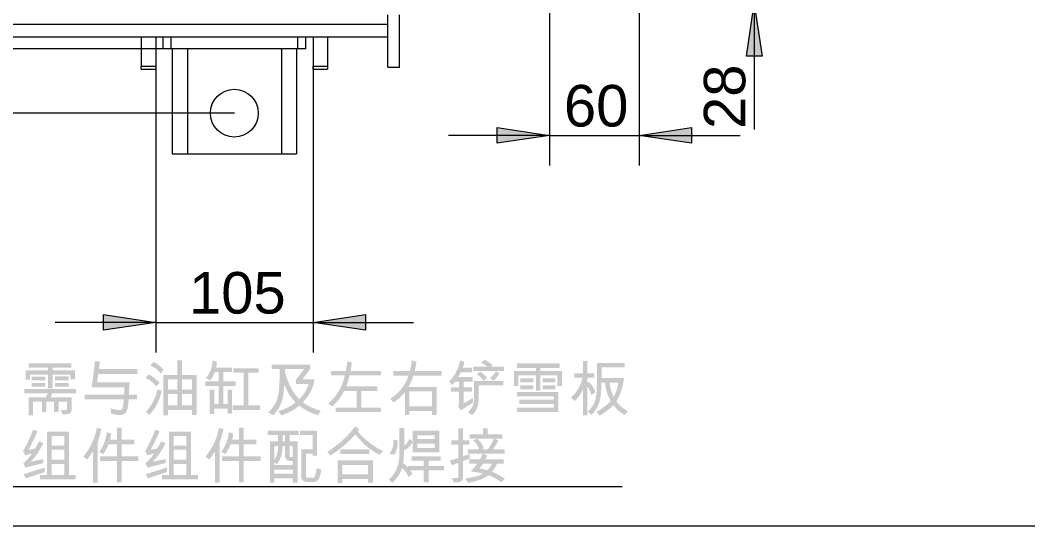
# Model space of a CAD drawing. Header units: millimetres. Extents: x 3 to 591, y 5 to 206.
# Drawn here: x 106.4 to 173.7, y 5.2 to 39 of the extents above; entities that cross this region are included whole.
import ezdxf

# ---------------------------------------------------------------- set-up
doc = ezdxf.new("R2010")
doc.units = ezdxf.units.MM

msp = doc.modelspace()

# ---------------------------------------------------------------- hatches: boundary and pattern name
h = msp.add_hatch(color=7)
h.paths.add_polyline_path([(136.313333, 142.592778), (135.784167, 146.120556), (136.877778, 146.120556)])
h.paths.add_polyline_path([(136.313333, 141.499167), (136.877778, 138.006667), (135.784167, 138.006667)])
h.paths.add_polyline_path([(155.433889, 42.827222), (154.904722, 46.355), (155.963056, 46.355)])
h.paths.add_polyline_path([(155.433889, 40.075556), (155.963056, 36.583056), (154.904722, 36.583056)])
h = msp.add_hatch(color=7)
h.paths.add_polyline_path([(141.746111, 31.291389), (138.253611, 30.762222), (138.253611, 31.820556)])
h.paths.add_polyline_path([(147.743333, 31.291389), (151.235833, 31.820556), (151.235833, 30.762222)])
h = msp.add_hatch(color=7)
h.paths.add_polyline_path([(115.464167, 18.803056), (111.971667, 18.273889), (111.971667, 19.332222)])
h.paths.add_polyline_path([(125.976944, 18.803056), (129.469444, 19.332222), (129.469444, 18.273889)])
h = msp.add_hatch(color=7)
h.dxf.hatch_style = 2
h.paths.add_polyline_path([(114.216453, 15.360921), (111.615819, 15.360921), (111.530381, 14.79813), (113.708232, 14.79813), (113.662482, 13.978473), (114.194956, 13.978473), (114.194956, 13.661524), (113.643189, 13.661524), (113.615482, 13.336695), (113.574494, 13.081577), (113.520173, 12.896222), (113.452469, 12.780682), (113.373206, 12.710101), (113.284279, 12.659621), (113.185741, 12.629296), (113.077642, 12.619176), (112.968303, 12.624757), (112.832971, 12.6415), (112.671698, 12.669405), (112.484535, 12.708473), (112.43272, 13.068968), (112.641407, 13.014389), (112.81113, 12.975468), (112.941992, 12.952153), (113.034096, 12.944393), (113.126218, 12.959827), (113.197256, 13.00668), (113.225376, 13.050088), (113.249415, 13.118301), (113.269422, 13.211319), (113.28545, 13.329141), (113.297749, 13.447584), (113.306534, 13.542461), (113.311805, 13.613775), (113.313562, 13.661524), (110.71348, 13.661524), (110.71348, 13.978473), (113.337265, 13.978473), (113.352492, 14.212877), (113.363172, 14.469606), (111.169335, 14.469606), (111.406909, 16.226329), (111.724409, 16.184988), (111.655507, 15.685586), (114.216453, 15.685586)])
h = msp.add_hatch(color=7)
h.paths.add_polyline_path([(118.183564, 12.615317), (117.876537, 12.615317), (117.876537, 12.964237), (116.26313, 12.964237), (116.26313, 12.599332), (115.953898, 12.599332), (115.953898, 15.301389), (116.904193, 15.301389), (116.904193, 16.270426), (117.213976, 16.270426), (117.213976, 15.301389), (118.183564, 15.301389)])
h.paths.add_polyline_path([(117.876537, 14.314714), (117.876537, 15.004284), (117.213976, 15.004284), (117.213976, 14.314714)])
h.paths.add_polyline_path([(116.904193, 14.314714), (116.904193, 15.004284), (116.26313, 15.004284), (116.26313, 14.314714)])
h.paths.add_polyline_path([(117.876537, 13.261342), (117.876537, 14.017609), (117.213976, 14.017609), (117.213976, 13.261342)])
h.paths.add_polyline_path([(116.904193, 13.261342), (116.904193, 14.017609), (116.26313, 14.017609), (116.26313, 13.261342)])
h.paths.add_polyline_path([(115.989727, 15.634323), (115.787431, 15.390686), (115.627966, 15.573423), (115.459664, 15.721484), (115.282578, 15.834923), (115.096758, 15.91379), (115.299605, 16.153017), (115.480068, 16.065692), (115.655208, 15.950101), (115.825077, 15.806294)])
h.paths.add_polyline_path([(115.709709, 14.764506), (115.481506, 14.534649), (115.323592, 14.71748), (115.153326, 14.871579), (114.970762, 14.996946), (114.775951, 15.093581), (114.983759, 15.33336), (115.159355, 15.238275), (115.338879, 15.111771), (115.522331, 14.953848)])
h.paths.add_polyline_path([(115.860742, 14.2177), (115.710579, 13.739573), (115.522227, 13.313845), (115.295738, 12.940414), (115.031163, 12.619176), (114.791936, 12.821472), (115.057863, 13.146215), (115.279348, 13.508631), (115.456392, 13.90877), (115.588993, 14.346685)])
h = msp.add_hatch(color=7)
h.paths.add_polyline_path([(120.788621, 14.562761), (119.959042, 14.562761), (119.959042, 13.346229), (120.24843, 13.346229), (120.24843, 14.319124), (120.556008, 14.319124), (120.556008, 12.708473), (120.24843, 12.708473), (120.24843, 13.041407), (119.358218, 13.041407), (119.358218, 12.696346), (119.048435, 12.696346), (119.052293, 14.319124), (119.362076, 14.319124), (119.362076, 13.346229), (119.649811, 13.346229), (119.649811, 14.562761), (118.772276, 14.562761), (118.772276, 14.857661), (119.649811, 14.857661), (119.649811, 15.491559), (119.403417, 15.491559), (119.267543, 15.187701), (119.082059, 14.930973), (118.79708, 15.09744), (118.979205, 15.310329), (119.117199, 15.576859), (119.211164, 15.896926), (119.261204, 16.270426), (119.53626, 16.172861), (119.526528, 16.044591), (119.515452, 15.937561), (119.502929, 15.851718), (119.488856, 15.78701), (120.556008, 15.78701), (120.556008, 15.491559), (119.959042, 15.491559), (119.959042, 14.857661), (120.788621, 14.857661)])
h.paths.add_polyline_path([(122.416911, 12.959827), (120.594042, 12.959827), (120.594042, 13.255278), (121.319993, 13.255278), (121.319993, 15.441949), (120.645305, 15.441949), (120.645305, 15.739054), (122.335883, 15.739054), (122.335883, 15.441949), (121.641351, 15.441949), (121.641351, 13.255278), (122.416911, 13.255278)])
h = msp.add_hatch(color=7)
h.dxf.hatch_style = 2
h.paths.add_polyline_path([(130.50878, 12.821472), (127.475442, 12.821472), (127.475442, 13.118577), (128.871671, 13.118577), (128.871671, 14.233685), (128.046501, 14.233685), (127.881447, 13.945762), (127.693861, 13.674064), (127.483745, 13.418696), (127.251098, 13.179762), (126.97549, 13.382058), (127.186278, 13.57954), (127.376293, 13.787933), (127.545533, 14.007243), (127.693999, 14.237475), (127.821692, 14.478637), (127.92861, 14.730735), (128.014755, 14.993776), (128.080126, 15.267765), (127.157942, 15.267765), (127.157942, 15.56487), (128.15013, 15.56487), (128.191454, 15.80216), (128.222753, 15.987308), (128.243923, 16.120263), (128.254861, 16.200973), (128.554722, 16.119393), (128.524129, 15.878719), (128.468732, 15.56487), (130.50878, 15.56487), (130.50878, 15.267765), (128.399279, 15.267765), (128.338189, 15.025411), (128.282215, 14.821763), (128.231305, 14.656872), (128.185408, 14.53079), (130.248606, 14.53079), (130.248606, 14.233685), (129.180902, 14.233685), (129.180902, 13.118577), (130.50878, 13.118577)])
h = msp.add_hatch(color=7)
h.paths.add_polyline_path([(134.554715, 15.25178), (132.670661, 15.25178), (132.523555, 14.858212), (132.337175, 14.501025), (134.210205, 14.501025), (134.210205, 12.627444), (133.900422, 12.627444), (133.900422, 12.894784), (132.40277, 12.894784), (132.40277, 12.627444), (132.092987, 12.627444), (132.092987, 14.144389), (131.936184, 13.958887), (131.760053, 13.782791), (131.564492, 13.616204), (131.349398, 13.459228), (131.109619, 13.68688), (131.332991, 13.848602), (131.536372, 14.019995), (131.719766, 14.201064), (131.883181, 14.391815), (132.026623, 14.592256), (132.150098, 14.802393), (132.253614, 15.022232), (132.337175, 15.25178), (131.325144, 15.25178), (131.325144, 15.548885), (132.426472, 15.548885), (132.462112, 15.688506), (132.496201, 15.855981), (132.528637, 16.051258), (132.559315, 16.274284), (132.876815, 16.184988), (132.835784, 15.95731), (132.801988, 15.775366), (132.775426, 15.639207), (132.756099, 15.548885), (134.554715, 15.548885)])
h.paths.add_polyline_path([(133.900422, 13.191889), (133.900422, 14.206125), (132.40277, 14.206125), (132.40277, 13.191889)])
h = msp.add_hatch(color=7)
h.paths.add_polyline_path([(138.71916, 15.56487), (136.659269, 15.56487), (136.659269, 15.840478), (137.617832, 15.840478), (137.55303, 15.896693), (137.46363, 15.958645), (137.349631, 16.026281), (137.211035, 16.099549), (137.407268, 16.315626), (137.723872, 16.135654), (137.967303, 15.949067), (137.865879, 15.844336), (138.71916, 15.844336)])
h.paths.add_polyline_path([(136.637771, 13.439384), (135.826382, 12.932266), (135.656057, 13.191889), (135.691541, 13.288627), (135.703461, 13.393633), (135.703461, 14.168642), (135.184217, 14.168642), (135.184217, 14.465747), (135.703461, 14.465747), (135.703461, 14.853803), (135.48518, 14.857661), (135.455742, 14.821591), (135.407183, 14.771258), (135.339608, 14.706663), (135.253119, 14.627804), (135.046964, 14.853803), (135.28738, 15.116414), (135.492759, 15.438711), (135.663206, 15.820643), (135.798822, 16.262158), (136.078288, 16.157427), (136.020893, 15.942728), (135.959777, 15.771025), (136.585957, 15.771025), (136.585957, 15.475573), (135.830241, 15.475573), (135.758721, 15.322129), (135.659915, 15.150908), (136.625645, 15.150908), (136.625645, 14.853803), (136.013244, 14.853803), (136.013244, 14.465747), (136.585957, 14.465747), (136.585957, 14.168642), (136.013244, 14.168642), (136.013244, 13.401902), (136.637771, 13.742553)])
h.paths.add_polyline_path([(138.423158, 15.406672), (138.232919, 15.127963), (138.012502, 14.914988), (137.780441, 15.077596), (137.997895, 15.281132), (138.178969, 15.535105)])
h.paths.add_polyline_path([(137.59413, 15.117284), (137.357659, 14.907271), (137.150815, 15.149254), (136.903457, 15.353204), (137.114021, 15.519119), (137.370612, 15.346313)])
h.paths.add_polyline_path([(138.673409, 14.606307), (137.024724, 14.606307), (137.024724, 13.669241), (136.997551, 13.364772), (136.916066, 13.085573), (136.780321, 12.831695), (136.590367, 12.603191), (136.314759, 12.809345), (136.491691, 13.003433), (136.618134, 13.209459), (136.694038, 13.427369), (136.719351, 13.657114), (136.719351, 14.891285), (138.673409, 14.891285)])
h = msp.add_hatch(color=7)
h.paths.add_polyline_path([(144.824449, 14.128955), (144.55711, 13.954219), (144.497062, 14.138601), (144.432673, 14.289909), (144.363943, 14.408145), (144.290873, 14.493308), (144.290873, 12.587757), (143.983295, 12.587757), (143.983295, 14.326841), (143.896177, 14.142347), (143.777898, 13.951808), (143.62851, 13.75517), (143.448065, 13.552383), (143.189545, 13.776177), (143.472938, 14.077545), (143.696387, 14.399532), (143.859891, 14.742087), (143.963451, 15.105157), (143.406172, 15.105157), (143.406172, 15.402262), (143.983295, 15.402262), (143.983295, 16.218612), (144.290873, 16.218612), (144.290873, 15.402262), (144.751138, 15.402262), (144.751138, 15.105157), (144.290873, 15.105157), (144.290873, 14.782696), (144.371902, 14.837817), (144.5378, 14.667914), (144.668455, 14.493101), (144.763971, 14.313431)])
h.paths.add_polyline_path([(146.98852, 12.878798), (146.770239, 12.611459), (146.548763, 12.762457), (146.352349, 12.924411), (146.18105, 13.097321), (146.034918, 13.281185), (145.862009, 13.114064), (145.649205, 12.941775), (145.396507, 12.764318), (145.103915, 12.581693), (144.893902, 12.839111), (145.176271, 13.002202), (145.428099, 13.174801), (145.649438, 13.356909), (145.840339, 13.548525), (145.698952, 13.836983), (145.587331, 14.140117), (145.505476, 14.457927), (145.453386, 14.790413), (145.226836, 14.790413), (145.219085, 14.408515), (145.195831, 14.069768), (145.157073, 13.774118), (145.102813, 13.521515), (145.022491, 13.291538), (144.905478, 13.064558), (144.751672, 12.840472), (144.560968, 12.619176), (144.308512, 12.851238), (144.437186, 12.971661), (144.553665, 13.111411), (144.657948, 13.270592), (144.750035, 13.449306), (144.825276, 13.669353), (144.87902, 13.953324), (144.911266, 14.30127), (144.922014, 14.713243), (144.922014, 16.095691), (146.786224, 16.095691), (146.786224, 15.796932), (145.231246, 15.796932), (145.231246, 15.093581), (146.732757, 15.093581), (146.664544, 14.656907), (146.555816, 14.250566), (146.406575, 13.874508), (146.216819, 13.528681), (146.399642, 13.317841), (146.589234, 13.139248), (146.785544, 12.9929)])
h.paths.add_polyline_path([(146.367852, 14.790413), (145.763169, 14.790413), (145.808963, 14.517553), (145.869485, 14.266138), (145.944786, 14.036118), (146.034918, 13.82744), (146.149958, 14.058442), (146.24376, 14.295904), (146.316374, 14.539877)])
h = msp.add_hatch(color=7)
h.paths.add_polyline_path([(110.052558, 15.000426), (109.755453, 15.000426), (109.755453, 15.321233), (108.56097, 15.321233), (108.56097, 14.400152), (108.251187, 14.400152), (108.251187, 15.321233), (107.061113, 15.321233), (107.061113, 14.976724), (106.773379, 14.976724), (106.773379, 15.596841), (108.251187, 15.596841), (108.251187, 15.774883), (106.971816, 15.774883), (106.971816, 16.071988), (109.824355, 16.071988), (109.824355, 15.774883), (108.56097, 15.774883), (108.56097, 15.596841), (110.052558, 15.596841)])
h.paths.add_polyline_path([(109.633635, 14.9431), (108.731295, 14.9431), (108.731295, 15.194454), (109.633635, 15.194454)])
h.paths.add_polyline_path([(108.068735, 14.927114), (107.16419, 14.927114), (107.16419, 15.17461), (108.068735, 15.17461)])
h.paths.add_polyline_path([(109.633635, 14.509293), (108.731295, 14.509293), (108.731295, 14.756789), (109.633635, 14.756789)])
h.paths.add_polyline_path([(108.068735, 14.509293), (107.16419, 14.509293), (107.16419, 14.756789), (108.068735, 14.756789)])
h.paths.add_polyline_path([(110.137997, 14.075487), (108.541126, 14.075487), (108.48945, 13.919148), (108.443561, 13.803738), (109.836482, 13.803738), (109.836482, 12.948251), (109.81365, 12.829999), (109.745187, 12.744715), (109.631146, 12.692298), (109.471578, 12.672644), (109.222979, 12.668785), (109.122107, 12.964237), (109.382281, 12.95211), (109.445309, 12.955719), (109.490457, 12.973125), (109.517621, 13.004277), (109.526699, 13.049124), (109.526699, 13.516554), (108.975484, 13.516554), (108.975484, 12.813204), (108.666252, 12.813204), (108.666252, 13.516554), (108.138739, 13.516554), (108.138739, 12.813204), (107.851005, 12.813204), (107.851005, 13.516554), (107.261204, 13.516554), (107.261204, 12.595474), (106.971816, 12.595474), (106.971816, 13.803738), (108.113934, 13.803738), (108.171398, 13.908193), (108.239611, 14.075487), (106.680223, 14.075487), (106.680223, 14.350543), (110.137997, 14.350543)])
h = msp.add_hatch(color=7)
h.paths.add_polyline_path([(126.483792, 12.902501), (126.293071, 12.611459), (125.954711, 12.724871), (125.632578, 12.868463), (125.326774, 13.04244), (125.037403, 13.24701), (124.777996, 13.043913), (124.491769, 12.870323), (124.178773, 12.726189), (123.839061, 12.611459), (123.638419, 12.882657), (123.972765, 12.990652), (124.277966, 13.12278), (124.554022, 13.278989), (124.800932, 13.459228), (124.576656, 13.699213), (124.375945, 13.9793), (124.198798, 14.299487), (124.045215, 14.659775), (124.021238, 14.302897), (123.97907, 13.981367), (123.918712, 13.695183), (123.840163, 13.444345), (123.740962, 13.216659), (123.618713, 12.999928), (123.473519, 12.794152), (123.305485, 12.599332), (122.978063, 12.789501), (123.245023, 13.07684), (123.447285, 13.388259), (123.584847, 13.723863), (123.657711, 14.083755), (123.692842, 14.446541), (123.718, 14.790826), (123.733133, 15.116715), (123.738189, 15.42431), (123.73433, 15.681728), (123.188076, 15.681728), (123.188076, 15.99096), (125.777134, 15.99096), (125.777134, 15.72362), (125.535702, 15.379249), (125.247967, 14.992709), (126.053293, 14.992709), (125.979611, 14.600278), (125.826399, 14.215909), (125.593708, 13.839601), (125.281591, 13.471355), (125.542454, 13.293174), (125.829775, 13.138972), (126.143554, 13.008747)])
h.paths.add_polyline_path([(125.68012, 14.697257), (124.813058, 14.697257), (124.813058, 14.964597), (124.97223, 15.169124), (125.114918, 15.356855), (125.241172, 15.527741), (125.351044, 15.681728), (124.079391, 15.681728), (124.079391, 15.495417), (124.170317, 15.196079), (124.269879, 14.917347), (124.378084, 14.659209), (124.494938, 14.42165), (124.620448, 14.204658), (124.754621, 14.008221), (124.897462, 13.832325), (125.048978, 13.676958), (125.265494, 13.921801), (125.442891, 14.173465), (125.581117, 14.431951)])
h = msp.add_hatch(color=7)
h.paths.add_polyline_path([(142.594769, 14.546776), (142.284986, 14.546776), (142.284986, 15.271624), (141.15279, 15.271624), (141.15279, 14.253529), (140.843558, 14.253529), (140.843558, 15.271624), (139.684904, 15.271624), (139.684904, 14.546776), (139.377326, 14.546776), (139.377326, 15.553295), (140.843558, 15.553295), (140.843558, 15.763308), (139.580173, 15.763308), (139.580173, 16.060413), (142.424444, 16.060413), (142.424444, 15.763308), (141.15279, 15.763308), (141.15279, 15.553295), (142.594769, 15.553295)])
h.paths.add_polyline_path([(142.154348, 14.810257), (141.29776, 14.810257), (141.29776, 15.073738), (142.154348, 15.073738)])
h.paths.add_polyline_path([(140.680398, 14.810257), (139.811683, 14.810257), (139.811683, 15.073738), (140.680398, 15.073738)])
h.paths.add_polyline_path([(142.154348, 14.330699), (141.29776, 14.330699), (141.29776, 14.598039), (142.154348, 14.598039)])
h.paths.add_polyline_path([(140.680398, 14.330699), (139.811683, 14.330699), (139.811683, 14.598039), (140.680398, 14.598039)])
h.paths.add_polyline_path([(142.339005, 12.817613), (139.595607, 12.817613), (139.595607, 13.114718), (142.029773, 13.114718), (142.029773, 13.354497), (139.746089, 13.354497), (139.746089, 13.649397), (142.029773, 13.649397), (142.029773, 13.857205), (139.595607, 13.857205), (139.595607, 14.152657), (142.339005, 14.152657)])
h = msp.add_hatch(color=7)
h.paths.add_polyline_path([(107.951877, 9.404813), (107.703082, 9.346237), (107.48256, 9.293708), (107.290319, 9.247225), (107.126363, 9.206789), (106.990701, 9.172398), (106.883338, 9.144053), (106.80428, 9.121755), (106.753535, 9.105503), (106.606912, 9.376701), (106.793343, 9.569032), (106.952386, 9.744155), (107.083937, 9.902017), (107.187893, 10.042569), (107.166946, 10.04573), (107.133874, 10.036161), (107.080957, 10.021528), (107.008196, 10.001779), (106.859851, 9.959749), (106.745818, 9.923506), (106.590926, 10.204626), (106.749487, 10.482352), (106.916006, 10.816199), (107.090586, 11.20627), (107.273331, 11.652669), (107.548939, 11.525889), (107.375099, 11.136352), (107.219036, 10.801179), (107.08075, 10.520369), (106.960241, 10.293923), (107.386881, 10.38322), (107.445999, 10.473447), (107.510905, 10.583724), (107.581598, 10.714052), (107.658079, 10.864431), (107.948018, 10.735997), (107.741847, 10.348829), (107.530197, 10.014112), (107.313174, 9.731795), (107.090879, 9.501826), (107.951877, 9.679869)])
h.paths.add_polyline_path([(110.116499, 8.321123), (107.723674, 8.321123), (107.723674, 8.618228), (108.187797, 8.618228), (108.187797, 11.510455), (109.64962, 11.510455), (109.64962, 8.618228), (110.116499, 8.618228)])
h.paths.add_polyline_path([(109.340388, 10.577247), (109.340388, 11.215004), (108.494824, 11.215004), (108.494824, 10.577247)])
h.paths.add_polyline_path([(109.340388, 9.628606), (109.340388, 10.297781), (108.494824, 10.297781), (108.494824, 9.628606)])
h.paths.add_polyline_path([(109.340388, 8.618228), (109.340388, 9.346935), (108.494824, 9.346935), (108.494824, 8.618228)])
h.paths.add_polyline_path([(108.041174, 8.816115), (106.76952, 8.390576), (106.619038, 8.669491), (106.904602, 8.757575), (107.159367, 8.836622), (107.383333, 8.906638), (107.576499, 8.96763), (107.738867, 9.019605), (107.870435, 9.062568), (107.971204, 9.096527), (108.041174, 9.121488)])
h = msp.add_hatch(color=7)
h.paths.add_polyline_path([(114.297482, 9.547026), (113.174656, 9.547026), (113.174656, 8.130954), (112.855502, 8.130954), (112.855502, 9.547026), (111.72055, 9.547026), (111.72055, 9.854053), (112.855502, 9.854053), (112.855502, 10.662686), (112.305941, 10.662686), (112.1372, 10.313904), (111.953163, 10.008945), (111.669287, 10.151158), (111.864521, 10.447169), (112.016139, 10.766383), (112.124143, 11.108852), (112.188532, 11.474626), (112.468549, 11.385329), (112.447052, 11.162845), (112.407364, 10.971366), (112.855502, 10.971366), (112.855502, 11.773936), (113.174656, 11.773936), (113.174656, 10.971366), (114.019669, 10.971366), (114.019669, 10.662686), (113.174656, 10.662686), (113.174656, 9.854053), (114.297482, 9.854053)])
h.paths.add_polyline_path([(111.818115, 11.696766), (111.761547, 11.434318), (111.673146, 11.111926), (111.56621, 10.775134), (111.56621, 8.107252), (111.258632, 8.107252), (111.258632, 10.190846), (110.883805, 9.64845), (110.619773, 9.834209), (110.941209, 10.276878), (111.199445, 10.745024), (111.394532, 11.238697), (111.526522, 11.757951)])
h = msp.add_hatch(color=7)
h.paths.add_polyline_path([(116.108789, 9.404813), (115.859994, 9.346237), (115.639473, 9.293708), (115.447231, 9.247225), (115.283275, 9.206789), (115.147613, 9.172398), (115.04025, 9.144053), (114.961192, 9.121755), (114.910447, 9.105503), (114.763824, 9.376701), (114.950255, 9.569032), (115.109298, 9.744155), (115.240849, 9.902017), (115.344805, 10.042569), (115.323859, 10.04573), (115.290786, 10.036161), (115.237869, 10.021528), (115.165109, 10.001779), (115.016763, 9.959749), (114.90273, 9.923506), (114.747839, 10.204626), (114.906399, 10.482352), (115.072918, 10.816199), (115.247498, 11.20627), (115.430243, 11.652669), (115.705851, 11.525889), (115.532011, 11.136352), (115.375949, 10.801179), (115.237662, 10.520369), (115.117153, 10.293923), (115.543794, 10.38322), (115.602911, 10.473447), (115.667817, 10.583724), (115.73851, 10.714052), (115.814992, 10.864431), (116.104931, 10.735997), (115.898759, 10.348829), (115.68711, 10.014112), (115.470086, 9.731795), (115.247791, 9.501826), (116.108789, 9.679869)])
h.paths.add_polyline_path([(118.273412, 8.321123), (115.880586, 8.321123), (115.880586, 8.618228), (116.344709, 8.618228), (116.344709, 11.510455), (117.806532, 11.510455), (117.806532, 8.618228), (118.273412, 8.618228)])
h.paths.add_polyline_path([(117.497301, 10.577247), (117.497301, 11.215004), (116.651736, 11.215004), (116.651736, 10.577247)])
h.paths.add_polyline_path([(117.497301, 9.628606), (117.497301, 10.297781), (116.651736, 10.297781), (116.651736, 9.628606)])
h.paths.add_polyline_path([(117.497301, 8.618228), (117.497301, 9.346935), (116.651736, 9.346935), (116.651736, 8.618228)])
h.paths.add_polyline_path([(116.198086, 8.816115), (114.926433, 8.390576), (114.775951, 8.669491), (115.061515, 8.757575), (115.31628, 8.836622), (115.540245, 8.906638), (115.733412, 8.96763), (115.895779, 9.019605), (116.027347, 9.062568), (116.128116, 9.096527), (116.198086, 9.121488)])
h = msp.add_hatch(color=7)
h.paths.add_polyline_path([(122.454394, 9.547026), (121.331568, 9.547026), (121.331568, 8.130954), (121.012415, 8.130954), (121.012415, 9.547026), (119.877462, 9.547026), (119.877462, 9.854053), (121.012415, 9.854053), (121.012415, 10.662686), (120.462853, 10.662686), (120.294112, 10.313904), (120.110075, 10.008945), (119.826199, 10.151158), (120.021433, 10.447169), (120.173052, 10.766383), (120.281055, 11.108852), (120.345444, 11.474626), (120.625462, 11.385329), (120.603964, 11.162845), (120.564277, 10.971366), (121.012415, 10.971366), (121.012415, 11.773936), (121.331568, 11.773936), (121.331568, 10.971366), (122.176581, 10.971366), (122.176581, 10.662686), (121.331568, 10.662686), (121.331568, 9.854053), (122.454394, 9.854053)])
h.paths.add_polyline_path([(119.975028, 11.696766), (119.918459, 11.434318), (119.830058, 11.111926), (119.723122, 10.775134), (119.723122, 8.107252), (119.415544, 8.107252), (119.415544, 10.190846), (119.040718, 9.64845), (118.776686, 9.834209), (119.098122, 10.276878), (119.356357, 10.745024), (119.551444, 11.238697), (119.683435, 11.757951)])
h = msp.add_hatch(color=7)
h.paths.add_polyline_path([(126.511353, 8.974865), (126.476738, 8.755128), (126.434114, 8.573787), (126.383531, 8.430789), (126.325042, 8.326084), (126.26365, 8.251162), (126.205153, 8.197582), (126.149549, 8.165396), (126.096839, 8.154656), (125.50318, 8.154656), (125.359933, 8.198082), (125.257613, 8.270549), (125.196222, 8.372162), (125.175758, 8.503024), (125.175758, 10.329752), (125.925962, 10.329752), (125.925962, 11.286662), (125.090871, 11.286662), (125.090871, 11.583767), (126.235194, 11.583767), (126.235194, 9.895945), (125.925962, 9.895945), (125.925962, 10.0343), (125.495463, 10.0343), (125.495463, 8.53279), (125.505092, 8.490191), (125.534048, 8.459892), (125.582434, 8.441788), (125.650354, 8.435776), (125.987147, 8.435776), (126.020556, 8.445776), (126.052156, 8.475774), (126.081947, 8.525771), (126.10993, 8.595766), (126.136104, 8.685761), (126.16047, 8.795754), (126.183026, 8.925746), (126.203774, 9.075737)])
h.paths.add_polyline_path([(125.005432, 11.286662), (124.402403, 11.286662), (124.402403, 10.868289), (124.932121, 10.868289), (124.932121, 8.107252), (124.610762, 8.107252), (124.610762, 8.402152), (123.383206, 8.402152), (123.383206, 8.107252), (123.075628, 8.107252), (123.075628, 10.868289), (123.626843, 10.868289), (123.626843, 11.286662), (122.929005, 11.286662), (122.929005, 11.583767), (125.005432, 11.583767)])
h.paths.add_polyline_path([(124.099235, 10.856714), (124.099235, 11.286662), (123.936075, 11.286662), (123.936075, 10.856714)])
h.paths.add_polyline_path([(124.610762, 9.814366), (124.610762, 10.561262), (124.390276, 10.561262), (124.390276, 9.876102), (124.411472, 9.846844), (124.455251, 9.826837), (124.521664, 9.816028)])
h.paths.add_polyline_path([(124.610762, 9.275828), (124.610762, 9.543168), (124.370432, 9.543168), (124.246065, 9.58947), (124.162624, 9.677113), (124.115013, 9.777572), (124.099235, 9.863975), (124.099235, 10.561262), (123.939933, 10.561262), (123.906766, 10.191147), (123.831275, 9.865422), (123.713513, 9.584035), (123.553531, 9.346935), (123.383206, 9.446154), (123.383206, 9.275828)])
h.paths.add_polyline_path([(123.626843, 10.561262), (123.378796, 10.561262), (123.378796, 9.616479), (123.484836, 9.803944), (123.561524, 10.023965), (123.60886, 10.276439)])
h.paths.add_polyline_path([(124.622889, 8.699257), (124.622889, 8.978723), (123.383206, 8.978723), (123.383206, 8.699257)])
h = msp.add_hatch(color=7)
h.paths.add_polyline_path([(130.63556, 10.232738), (130.430508, 9.960989), (130.335018, 10.003691), (130.220563, 10.064066), (130.087195, 10.142218), (129.934965, 10.23825), (129.643441, 10.441373), (129.416823, 10.631267), (129.30428, 10.743835), (129.16099, 10.898055), (128.987004, 11.094029), (128.782374, 11.331861), (128.46974, 10.986051), (128.090805, 10.634092), (127.645622, 10.276034), (127.13424, 9.911931), (126.913754, 10.155568), (127.216527, 10.362401), (127.498947, 10.571132), (127.761018, 10.781751), (128.002749, 10.994242), (128.224145, 11.208594), (128.425212, 11.424793), (128.605958, 11.642826), (128.766389, 11.862682), (129.06625, 11.660937), (128.941675, 11.534157), (129.1243, 11.323507), (129.328215, 11.118127), (129.553421, 10.917916), (129.799917, 10.722768), (130.044665, 10.547602), (130.265487, 10.407473), (130.462435, 10.302484)])
h.paths.add_polyline_path([(129.72881, 10.024379), (127.790738, 10.024379), (127.790738, 10.33361), (129.72881, 10.33361)])
h.paths.add_polyline_path([(129.964731, 8.102842), (129.643372, 8.102842), (129.643372, 8.354747), (127.917517, 8.354747), (127.917517, 8.081345), (127.596159, 8.081345), (127.596159, 9.586714), (129.964731, 9.586714)])
h.paths.add_polyline_path([(129.643372, 8.661774), (129.643372, 9.291813), (127.917517, 9.291813), (127.917517, 8.661774)])
h = msp.add_hatch(color=7)
h.paths.add_polyline_path([(131.271676, 8.095125), (131.028039, 8.305138), (131.191208, 8.46939), (131.33262, 8.645462), (131.452277, 8.833342), (131.550178, 9.033018), (131.626323, 9.244476), (131.680713, 9.467703), (131.713346, 9.702686), (131.724224, 9.949413), (131.724224, 11.754092), (132.051646, 11.754092), (132.051646, 10.56953), (132.152725, 10.657182), (132.244296, 10.763903), (132.326358, 10.889743), (132.398912, 11.034756), (132.621051, 10.844587), (132.621051, 11.567781), (134.388248, 11.567781), (134.388248, 10.127456), (132.621051, 10.127456), (132.621051, 10.828602), (132.535828, 10.674201), (132.414966, 10.526053), (132.250798, 10.38421), (132.043378, 10.248723), (132.02567, 9.805546), (131.984398, 9.408671), (132.103469, 9.31555), (132.19696, 9.234625), (132.264923, 9.165895), (132.30741, 9.109361), (132.317332, 9.214643), (133.356373, 9.214643), (133.356373, 9.563011), (132.559315, 9.563011), (132.559315, 9.854053), (134.477544, 9.854053), (134.477544, 9.563011), (133.682141, 9.563011), (133.682141, 9.214643), (134.705748, 9.214643), (134.705748, 8.917538), (133.682141, 8.917538), (133.682141, 8.118827), (133.356373, 8.118827), (133.356373, 8.917538), (132.457892, 8.917538), (132.477391, 8.888048), (132.519628, 8.828793), (132.609476, 8.695399), (132.341034, 8.483181), (132.247586, 8.672196), (132.144112, 8.837336), (132.03051, 8.978499), (131.906676, 9.095581), (131.81862, 8.842676), (131.683434, 8.591632), (131.50112, 8.342449)])
h.paths.add_polyline_path([(134.074606, 11.266818), (132.926425, 11.266818), (132.926425, 11.011054), (134.074606, 11.011054)])
h.paths.add_polyline_path([(134.074606, 10.716154), (132.926425, 10.716154), (132.926425, 10.422907), (134.074606, 10.422907)])
h.paths.add_polyline_path([(131.329554, 10.979635), (131.625005, 10.930025), (131.622525, 10.679894), (131.585318, 10.437101), (131.513384, 10.201543), (131.406724, 9.973116), (131.081507, 10.024379), (131.193326, 10.230257), (131.273261, 10.433656), (131.32126, 10.634574), (131.337271, 10.833011)])
h = msp.add_hatch(color=7)
h.paths.add_polyline_path([(136.427758, 9.705776), (135.985132, 9.551436), (135.985132, 8.471605), (135.966184, 8.339727), (135.909616, 8.236787), (135.826382, 8.167059), (135.728266, 8.13371), (135.664919, 8.127199), (135.580747, 8.122548), (135.475801, 8.119758), (135.350132, 8.118827), (135.241543, 8.41042), (135.455415, 8.402152), (135.551722, 8.409809), (135.620641, 8.432813), (135.662069, 8.471218), (135.675901, 8.525073), (135.675901, 9.424656), (135.241543, 9.27197), (135.082242, 9.575138), (135.675901, 9.749322), (135.675901, 10.642842), (135.188075, 10.642842), (135.188075, 10.933884), (135.675901, 10.933884), (135.675901, 11.738107), (135.985132, 11.738107), (135.985132, 10.933884), (136.411773, 10.933884), (136.411773, 10.642842), (135.985132, 10.642842), (135.985132, 9.872243), (136.427758, 10.012803)])
h.paths.add_polyline_path([(138.768218, 8.374591), (138.552142, 8.127096), (138.146999, 8.3954), (137.698861, 8.598385), (137.442115, 8.44047), (137.126561, 8.303278), (136.752097, 8.186859), (136.318618, 8.091267), (136.114117, 8.37845), (136.337568, 8.414392), (136.539948, 8.451942), (136.72127, 8.491108), (136.881546, 8.531894), (137.020791, 8.574309), (137.139016, 8.618358), (137.236234, 8.664047), (137.312459, 8.711384), (137.150901, 8.749116), (136.960508, 8.785453), (136.741176, 8.820447), (136.492802, 8.854149), (136.737541, 9.11825), (136.919442, 9.361267), (136.400198, 9.361267), (136.400198, 9.652308), (137.102446, 9.652308), (137.186299, 9.806924), (137.280488, 10.0343), (136.310901, 10.0343), (136.310901, 10.325893), (137.060002, 10.325893), (136.997991, 10.488054), (136.911174, 10.642153), (136.799553, 10.788191), (136.663127, 10.926167), (136.899599, 11.030898), (136.41949, 11.030898), (136.41949, 11.324144), (137.322381, 11.324144), (137.322381, 11.73039), (137.629959, 11.73039), (137.629959, 11.324144), (138.613327, 11.324144), (138.613327, 11.030898), (138.113926, 11.030898), (138.345987, 10.921757), (138.172355, 10.603361), (137.978878, 10.325893), (138.768218, 10.325893), (138.768218, 10.0343), (137.346083, 10.0343), (137.590271, 9.911931), (137.523712, 9.761862), (137.462941, 9.652308), (138.68719, 9.652308), (138.68719, 9.361267), (138.242359, 9.361267), (138.199872, 9.260506), (138.130256, 9.139334), (138.033457, 8.9978), (137.909425, 8.835958), (138.338408, 8.639175)])
h.paths.add_polyline_path([(138.036205, 11.030898), (136.943145, 11.030898), (137.091973, 10.881975), (137.212689, 10.726282), (137.305293, 10.563872), (137.369785, 10.394795), (137.187333, 10.329752), (137.641534, 10.325893), (137.848378, 10.646356)])
h.paths.add_polyline_path([(137.905566, 9.361267), (137.308049, 9.361267), (137.23758, 9.260515), (137.178376, 9.176609), (137.130541, 9.109654), (137.094178, 9.059752), (137.606257, 8.939036), (137.78361, 9.126587)])

# ---------------------------------------------------------------- linework, layer by layer
at = {"color": 7, "lineweight": 0}
for points in [[(147.743333, 43.074167), (147.743333, 29.280556)], [(155.433889, 40.075556), (155.433889, 31.679444)], [(130.951111, 35.842222), (130.951111, 35.912778), (130.951111, 36.018611), (130.951111, 36.124444), (130.951111, 36.300833), (130.951111, 36.477222), (130.951111, 36.724167), (130.951111, 37.006389), (130.951111, 37.288611), (130.951111, 37.641389), (130.951111, 38.029444), (130.951111, 38.4175), (130.951111, 38.876111), (130.951111, 39.334722)], [(131.727222, 35.842222), (131.727222, 35.912778), (131.727222, 36.018611), (131.727222, 36.124444), (131.727222, 36.300833), (131.727222, 36.477222), (131.727222, 36.724167), (131.727222, 37.006389), (131.727222, 37.288611), (131.727222, 37.641389), (131.727222, 38.029444), (131.727222, 38.4175), (131.727222, 38.876111), (131.727222, 39.334722)], [(141.746111, 39.546389), (141.746111, 29.280556)], [(130.951111, 38.699722), (55.068611, 38.699722)], [(130.951111, 37.853056), (88.653056, 37.853056)], [(114.476389, 37.853056), (114.476389, 35.912778)], [(115.464167, 37.853056), (115.464167, 35.912778)], [(115.958056, 37.076944), (115.958056, 37.853056)], [(116.451944, 37.853056), (116.451944, 37.076944)], [(124.953889, 37.076944), (124.953889, 37.853056)], [(125.447778, 37.853056), (125.447778, 37.076944)], [(125.976944, 37.853056), (125.976944, 35.912778)], [(126.929444, 37.853056), (126.929444, 35.912778)], [(117.580833, 37.076944), (40.710556, 37.076944)], [(116.451944, 37.076944), (116.381389, 37.076944), (116.275556, 37.076944), (116.169722, 37.076944), (116.099167, 37.076944), (116.063889, 37.076944), (115.993333, 37.076944), (115.958056, 37.076944)], [(124.953889, 37.076944), (116.451944, 37.076944)], [(116.557778, 37.076944), (116.557778, 30.056667)], [(117.580833, 37.076944), (117.580833, 30.056667)], [(123.860278, 37.076944), (123.860278, 30.056667)], [(124.848056, 37.076944), (124.848056, 30.056667)], [(125.447778, 37.076944), (125.4125, 37.076944), (125.377222, 37.076944), (125.306667, 37.076944), (125.236111, 37.076944), (125.165556, 37.076944), (125.059722, 37.076944), (124.953889, 37.076944)], [(114.476389, 35.912778), (115.464167, 35.912778)], [(114.476389, 35.701111), (114.476389, 35.736389), (114.476389, 35.806944), (114.476389, 35.912778)], [(114.476389, 35.701111), (115.464167, 35.701111)], [(115.464167, 35.912778), (115.464167, 16.792222)], [(115.464167, 35.912778), (115.464167, 35.806944), (115.464167, 35.736389), (115.464167, 35.701111)], [(125.976944, 35.912778), (125.976944, 16.792222)], [(125.976944, 35.912778), (126.929444, 35.912778)], [(125.976944, 35.701111), (125.976944, 35.736389), (125.976944, 35.806944), (125.976944, 35.912778)], [(125.976944, 35.701111), (126.929444, 35.701111)], [(126.929444, 35.912778), (126.929444, 35.806944), (126.929444, 35.736389), (126.929444, 35.701111)], [(130.951111, 35.842222), (131.727222, 35.842222)], [(120.720556, 32.773056), (40.710556, 32.773056)], [(141.746111, 31.291389), (135.008056, 31.291389)], [(141.746111, 31.291389), (147.743333, 31.291389)], [(147.743333, 31.291389), (154.481389, 31.291389)], [(116.557778, 30.056667), (116.593056, 30.056667), (116.628333, 30.056667), (116.734167, 30.056667), (116.84, 30.056667), (117.016389, 30.056667), (117.192778, 30.056667), (117.369167, 30.056667), (117.580833, 30.056667)], [(117.580833, 30.056667), (123.860278, 30.056667)], [(123.860278, 30.056667), (124.071944, 30.056667), (124.248333, 30.056667), (124.424722, 30.056667), (124.565833, 30.056667), (124.706944, 30.056667), (124.7775, 30.056667), (124.848056, 30.056667)], [(115.464167, 18.803056), (108.726111, 18.803056)], [(115.464167, 18.803056), (125.976944, 18.803056)], [(125.976944, 18.803056), (132.679722, 18.803056)], [(146.614444, 7.831667), (85.478056, 7.831667)]]:
    msp.add_lwpolyline(points, dxfattribs=at)
for points in [[(155.433889, 40.075556), (155.963056, 36.583056), (154.904722, 36.583056)], [(141.746111, 31.291389), (138.253611, 30.762222), (138.253611, 31.820556)], [(147.743333, 31.291389), (151.235833, 31.820556), (151.235833, 30.762222)], [(115.464167, 18.803056), (111.971667, 18.273889), (111.971667, 19.332222)], [(125.976944, 18.803056), (129.469444, 19.332222), (129.469444, 18.273889)]]:
    msp.add_lwpolyline(points, close=True, dxfattribs=at)
at = {"color": 9, "lineweight": 0, "true_color": 0xc0c0c0}
msp.add_lwpolyline([(4.974167, 5.221111), (291.994167, 5.221111)], dxfattribs=at)
at = {"color": 7, "lineweight": 0}
msp.add_circle((120.702917, 32.773056), 1.596319, dxfattribs=at)

# ---------------------------------------------------------------- texts
at = {"color": 7, "insert": (154.876076, 31.713206), "char_height": 2.772729, "attachment_point": 7, "rotation": 90}
msp.add_mtext('{\\fArialUnicodeMS|b0|i0|c0;28}', dxfattribs=at)
at = {"color": 7, "char_height": 2.772729, "attachment_point": 1}
for s, insert in [('{\\fArialUnicodeMS|b0|i0|c0;60}', (142.71985, 34.654814)), ('{\\fArialUnicodeMS|b0|i0|c0;105}', (117.673472, 22.164741))]:
    msp.add_mtext(s, dxfattribs=dict(at, insert=insert))

doc.saveas('drawing.dxf')
